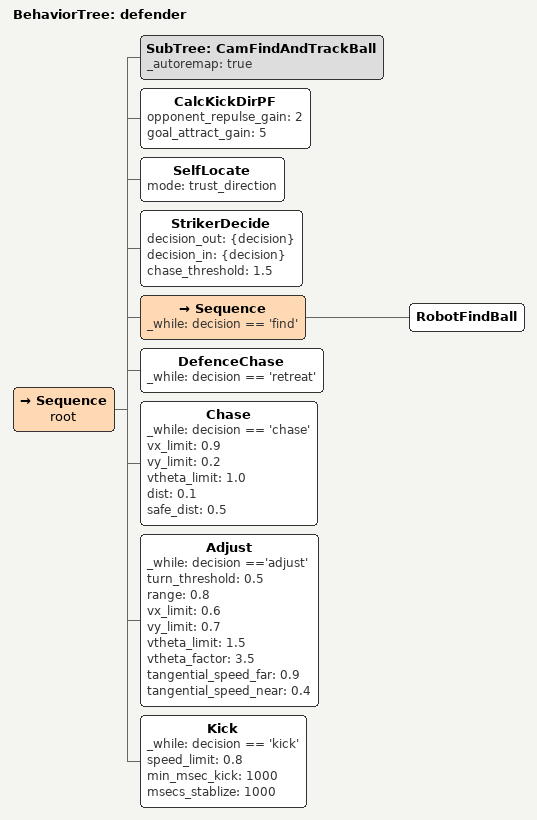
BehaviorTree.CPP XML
<root BTCPP_format="4" >
    <include path="./subtree_cam_find_and_track_ball.xml" />
    <include path="./subtree_locate.xml" />

    <BehaviorTree ID="defender">
        <Sequence name="root">

            <SubTree ID="CamFindAndTrackBall" _autoremap="true" />
            <CalcKickDirPF opponent_repulse_gain = "2" goal_attract_gain = "5"/>
            <SelfLocate mode="trust_direction" />
            <StrikerDecide decision_out="{decision}" decision_in="{decision}" chase_threshold="1.5"/>
            <Sequence _while="decision == 'find'">
                <RobotFindBall />
            </Sequence>
            <DefenceChase _while="decision == 'retreat'" />
            <Chase   _while="decision == 'chase'"  vx_limit="0.9"  vy_limit="0.2"  vtheta_limit="1.0"  dist="0.1" safe_dist="0.5" />
            <Adjust _while="decision =='adjust'" turn_threshold="0.5" range="0.8" vx_limit="0.6" vy_limit="0.7" vtheta_limit="1.5" vtheta_factor="3.5" tangential_speed_far="0.9" tangential_speed_near="0.4" />
            <Kick _while="decision == 'kick'" speed_limit="0.8" min_msec_kick="1000" msecs_stablize="1000"/>

        </Sequence>
    </BehaviorTree>
</root>
